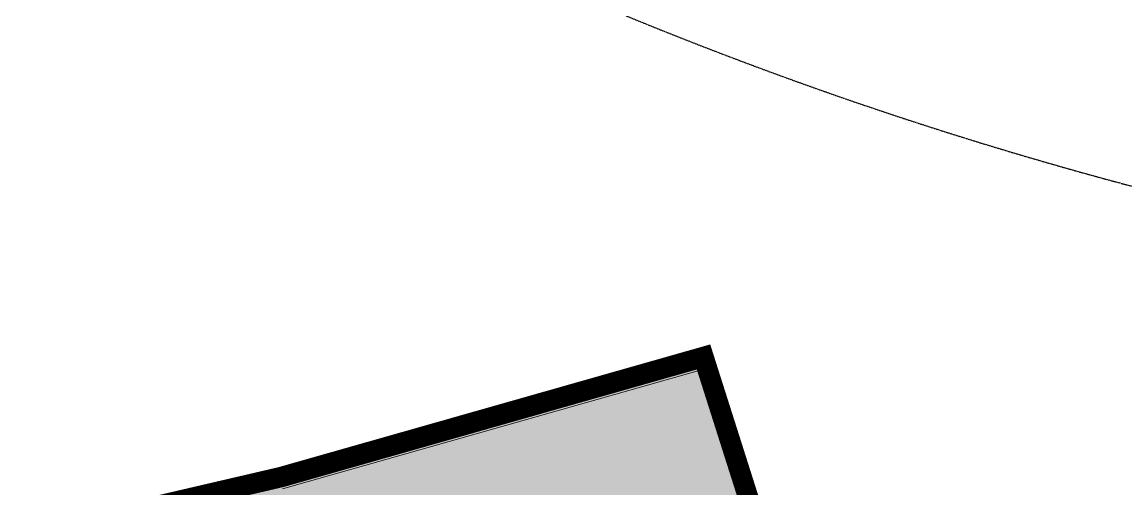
# Model space of a CAD drawing. Header units: millimetres. Extents: x -55734 to 116976, y -16290 to 119094.
# Drawn here: x 65299 to 81509, y 41333 to 48181 of the extents above; entities that cross this region are included whole.
import ezdxf
from ezdxf.xclip import XClip

# ---------------------------------------------------------------- set-up
doc = ezdxf.new("R2010")
doc.units = ezdxf.units.MM
doc.header["$XCLIPFRAME"] = 0
for name, pattern in [('20180221 BF$0$2-2', [10, 5, -5]), ('20180221 BF$0$HIDDEN', [0.375, 0.25, -0.125]), ('gf$0$Dash', [6, 3, -3]), ('PHANTOM', [63.50000000000001, 31.75, -6.35, 6.35, -6.35, 6.35, -6.35])]:
    doc.linetypes.add(name, pattern=pattern)
for name, color, linetype, lineweight in [('20180221 BF$0$QHH ÐỀ XUẤT ÐIỀU CHỈNH', 5, '20180221 BF$0$HIDDEN', 30), ('@ color hatch', 7, 'Continuous', 13), ('A-FLOR-PATT', 8, 'Continuous', 9), ('NET THAY 2', 55, 'Continuous', 5), ('NET-THAY', 2, 'Continuous', 9)]:
    doc.layers.add(name, color=color, linetype=linetype, lineweight=lineweight)
doc.layers.add('RD-AB', color=4, linetype='PHANTOM')
pattern_1 = [(0, (418126.4419776538, 155406.2986128015), (75, 75), [37.5, -112.5]), (90, (418145.1919776538, 155387.5486128015), (-74.99999999999999, 75), [37.5, -112.5])]

# ---------------------------------------------------------------- blocks, each defined once
blk = doc.blocks.new('A$C1F0A2BF7')
at = {"layer": '@ color hatch', "ltscale": 0.5}
h = blk.add_hatch(dxfattribs=at)
h.set_pattern_fill('CROSS', color=139, scale=300)
h.set_pattern_definition(pattern_1)
edge = h.paths.add_edge_path()
edge.add_line((100730.9943147547, 69175.45548290684), (117344.7514207972, 73191.90603420153))
edge.add_line((117344.7514207972, 73191.90603420153), (124832.6504636392, 74932.41398943479))
edge.add_line((124832.6504636393, 74932.41398943478), (131039.2074507076, 76695.65315184156))
edge.add_line((131039.2074507076, 76695.65315184157), (133013.2596664865, 70495.42737420875))
edge.add_arc((134612.9688090757, 73608.45333926429), 3499.999999999109, 216.3524948346997, 242.8024589970868, ccw=False)
edge.add_arc((126156.4206703111, 67384.5643961149), 6999.999999996249, 36.35249483465213, 102.7523131960874)
edge.add_line((124611.2629847168, 74211.89826275693), (103519.0034609916, 68669.41647686347))
edge.add_arc((102696.5555245093, 72071.41286013229), 3499.999999999739, 235.83424668101628, 283.59074592841216, ccw=False)
h = blk.add_hatch(dxfattribs=at)
h.set_pattern_fill('CROSS', color=139, scale=300)
h.set_pattern_definition(pattern_1)
edge = h.paths.add_edge_path()
edge.add_line((133010.254338776, 70494.40454838515), (152338.6734460102, 76699.36165398613))
edge.add_line((152338.6734460102, 76699.36165398613), (152826.2710405294, 76434.58571311602))
edge.add_line((152826.2710405294, 76434.58571311602), (135682.7911870266, 70275.96476769653))
edge.add_arc((134611.002848697, 73621.00907010157), 3512.556281005599, 242.88861355448068, 287.76602013383024, ccw=False)
at = {"layer": '20180221 BF$0$QHH ÐỀ XUẤT ÐIỀU CHỈNH', "linetype": '20180221 BF$0$2-2'}
blk.add_arc((152707.1731977988, 137197.6142747912, -1.418363552946434e-06), 59999.99999999986, 215.6444199998218, 265.9921388475466, dxfattribs=at)
at = {"layer": 'NET-THAY', "linetype": 'gf$0$Dash', "elevation": -4.978024789251535e-07}
blk.add_lwpolyline([(100730.9943147547, 69175.45548290684), (117344.7514207972, 73191.90603420153), (124832.6504636393, 74932.41398943478), (131039.2074507076, 76695.65315184157), (133013.2596664865, 70495.42737420875, -0.115924881621918), (131794.1194294882, 71533.82369154587, 0.298112084596343), (124611.2629847168, 74211.89826275693), (103519.0034609916, 68669.41647686347, -0.2114463366983028)], format="xyb", close=True, dxfattribs=at)
at = {"layer": 'RD-AB', "ltscale": 30, "const_width": 300, "elevation": -2.891235942494149e-06}
blk.add_lwpolyline([(175144.3194961438, 53651.8524340227), (172606.898610726, 59818.41512114048), (167790.4402210582, 71343.18533968633), (167565.7370161639, 71277.5464048555), (163334.480580471, 80229.19815068714), (152338.6644583901, 76699.23251175933), (133013.2697516246, 70495.2383266515), (131039.1984629638, 76695.52400957758), (124832.5036401305, 74932.30556845132), (117344.6045972787, 73191.79761321568), (100730.8474912462, 69175.34706192328)], dxfattribs=at)

msp = doc.modelspace()

# ---------------------------------------------------------------- hatches: boundary and pattern name
at = {"layer": 'A-FLOR-PATT', "lineweight": 5}
h = msp.add_hatch(dxfattribs=at)
h.set_pattern_fill('FP_20', color=256, style=0, pattern_type=2)
h.set_pattern_definition([(111.942, (-1457386.195, -2305763.585), (-116.8543946991551, 49.74141189686995), [23.812, -155.793]), (66.942, (-1457386.195, -2305763.585), (-116.8538237331624, 49.74116885376754), [23.813, -103.188]), (156.942, (-1457386.195, -2305763.585), (-49.74116885376752, -116.8538237331624), [23.813, -103.188])])
h.paths.add_polyline_path([(46954.38472283534, 35170.21622413313), (47071.68804919059, 35172.05290581874), (47251.85813195971, 35182.37024644837), (47450.85965662423, 35205.35262342265), (47638.4854472064, 35237.77766594181), (47849.39779395577, 35287.26252828303), (68877.46546700898, 40811.50179800519), (69161.28544330093, 40868.81865363979), (69447.26585773651, 40914.5248225545), (69734.91687877299, 40948.53583781453), (70023.74581342816, 40970.78917277224), (70313.25795117143, 40981.24426566969), (70604.17794094252, 40979.82602475781), (70897.76677788878, 40966.23114662515), (71190.54144029568, 40940.49745385593), (71482.0002489584, 40902.66904199582), (71771.64377943227, 40852.81073129739), (72058.97571781192, 40791.00795564856), (72343.50371118335, 40717.36661617833), (72656.74674869767, 40620.83278827808), (72902.20330994368, 40535.09306294536), (73175.41756482949, 40426.77318103037), (73443.91481415385, 40307.23886379757), (73707.23497887354, 40176.69493730923), (73964.92685105388, 40035.36509296217), (74216.54886702845, 39883.49150418537), (74493.02266092463, 39698.67368819154), (74699.86981901537, 39549.17167642569), (74930.74056836497, 39367.29830568174), (75153.88650730767, 39176.02594535681), (75368.92526779266, 38975.682347056), (75575.48837369044, 38766.61080625508), (75773.22187219062, 38549.16957405237), (75961.78694031083, 38323.73124329251), (76250.06847033743, 37950.60478317046), (76372.81336944166, 37809.59429066737), (76490.4036574582, 37687.59627665857), (76609.70404519694, 37575.80552100728), (76675.5545904102, 37517.76735896925), (76814.30828261895, 37405.52533198137), (76969.6626690099, 37293.60562156534), (77107.2448592908, 37204.30019916777), (75239.52174816704, 43070.56092241887), (69098.85294593197, 41327.33132960009), (61610.95390308901, 39586.60855216845), (45248.71717154987, 35630.94190384966), (45422.78002564691, 35536.4740882705), (45607.0213069516, 35450.2552226353), (45797.4051493828, 35374.7056957569), (45974.0970427804, 35315.75195070689), (46165.56161903375, 35263.92832707029), (46321.39944970341, 35230.9387808622), (46393.27672247542, 35217.8159586824), (46513.00815115869, 35199.98617268996), (46597.29070306282, 35189.68043495063), (46711.15910693754, 35179.60570560127), (46842.37851824471, 35171.84591579955), (46915.37413352879, 35170.7838286917)], flags=0)

# ---------------------------------------------------------------- linework, layer by layer
at = {"layer": 'NET-THAY'}
for p, q in [((69098.85294593184, 41429.99727521267), (75305.40993299976, 43193.23643761934)), ((75305.40993299976, 43193.23643761934), (77279.46214877864, 36993.01065998652)), ((75239.52174816681, 43070.5609224189), (69123.85188116234, 41333.14215121917)), ((77107.25864512769, 37204.25689975488), (75239.52174816682, 43070.5609224189)), ((61610.95390314392, 39689.48931999197), (69098.8529459312, 41429.9972752125))]:
    msp.add_line(p, q, dxfattribs=at)

# ---------------------------------------------------------------- next in the draw order: block references
at = {"layer": 'NET THAY 2'}
ref = msp.add_blockref('A$C1F0A2BF7', (-55733.66907395174, -33426.80598015153, 4.978024789251535e-07), dxfattribs=at)
XClip(ref).set_block_clipping_path([(-27462.618629115583, 51738.674998801594), (137958.51740970556, 152520.38063209807)])

doc.saveas('drawing.dxf')
